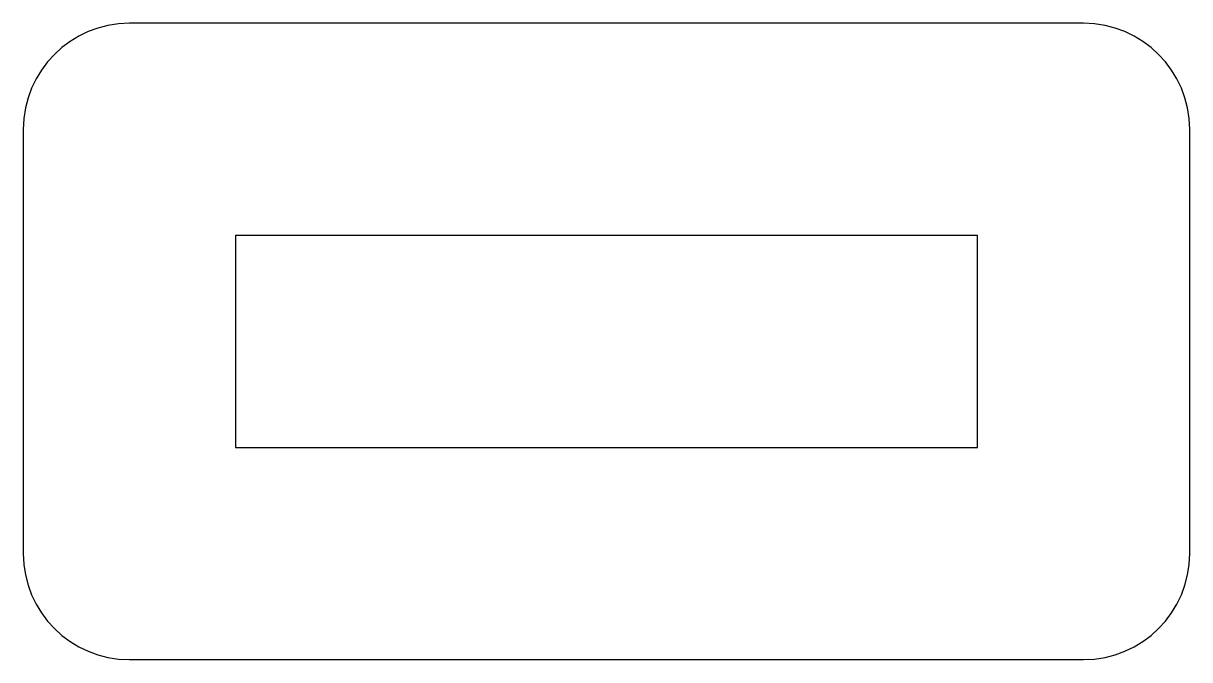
# Model space of a CAD drawing. Header units: millimetres. Extents: x 7.4 to 18.4, y 10 to 16.
import ezdxf

# ---------------------------------------------------------------- set-up
doc = ezdxf.new("R2010")
doc.units = ezdxf.units.MM

msp = doc.modelspace()

# ---------------------------------------------------------------- linework, layer by layer
at = {"color": 7, "linetype": 'Continuous', "lineweight": 25}
for p, q in [((17.375, 15.997), (8.375, 15.997)), ((7.375, 14.997), (7.375, 10.997)), ((18.375, 10.997), (18.375, 14.997)), ((9.375, 13.997), (9.375, 11.997)), ((16.375, 13.997), (9.375, 13.997)), ((16.375, 11.997), (16.375, 13.997)), ((9.375, 11.997), (16.375, 11.997)), ((8.375, 9.997), (17.375, 9.997))]:
    msp.add_line(p, q, dxfattribs=at)
for centre, start, end in [((8.375, 14.997), 90, 180), ((17.375, 14.997), 0, 90), ((8.375, 10.997), 180, 270), ((17.375, 10.997), 270, 0)]:
    msp.add_arc(centre, 1, start, end, dxfattribs=at)

doc.saveas('drawing.dxf')
